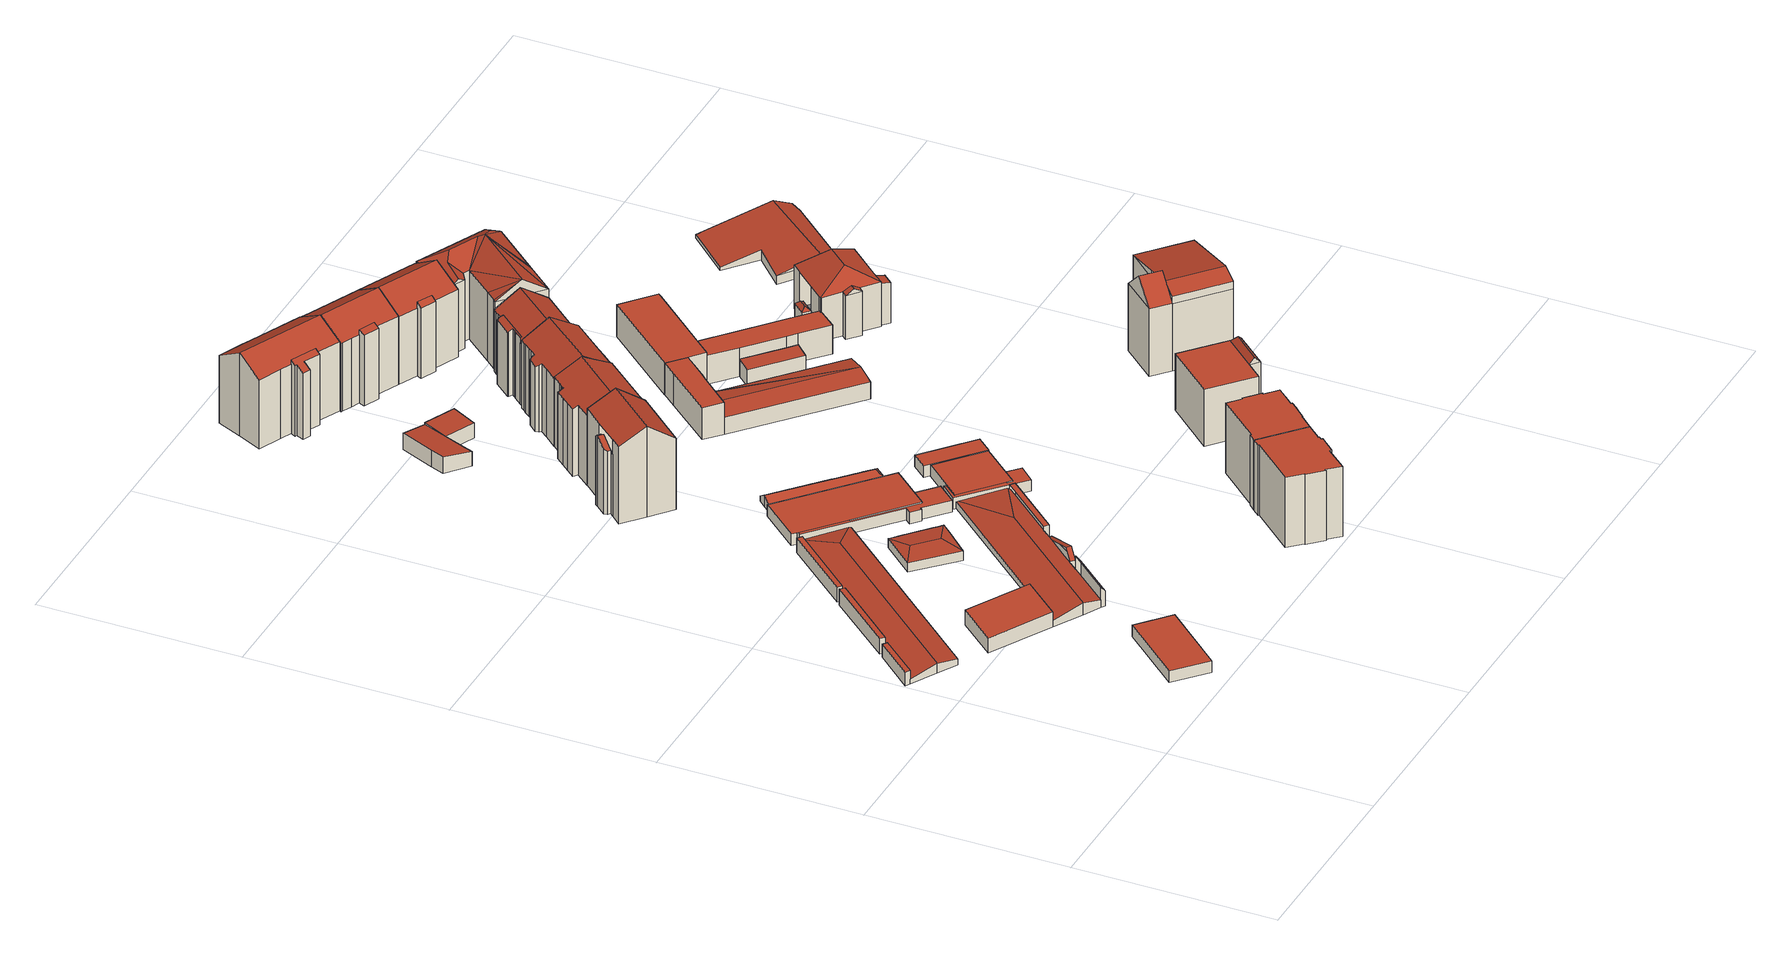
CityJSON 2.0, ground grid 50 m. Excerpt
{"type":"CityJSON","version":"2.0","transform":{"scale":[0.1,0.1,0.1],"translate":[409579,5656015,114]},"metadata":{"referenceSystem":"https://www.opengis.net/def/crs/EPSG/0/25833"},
"CityObjects":{
"building1":{"type":"Building","attributes":{"Gemeindeschluessel":14612000,"Dachneigung":90,"Dachorientierung":0,"MittlereTraufHoehe":119.83,"QualitaetDacherkennung":60,"ObjektHoehe":3,"BodenHoehe":116.83,"Geometrietyp2DReferenz":"3000","AbsoluteHoehe":119.83,"Dachflaeche":205.99,"measuredHeight":3,"function":"31001_9998","roofType":"1000","storeysAboveGround":1},"geometry":[{"type":"MultiSurface","lod":"2","boundaries":[[[0,1,2,3]],[[1,4,5,2]],[[4,6,7,5]],[[6,0,3,7]],[[6,4,1,0]],[[3,2,5,7]]],"semantics":{"surfaces":[{"type":"WallSurface"},{"type":"RoofSurface"},{"type":"GroundSurface"}],"values":[0,0,0,0,1,2]}}]},
"building2":{"type":"Building","attributes":{"Gemeindeschluessel":14612000,"Geometrietyp2DReferenz":"3000","function":"31001_9998","roofType":"9999"},"children":["building2-1","building2-2","building2-3","building2-4","building2-5"]},
"building2-1":{"type":"BuildingPart","attributes":{"Dachtyp_tdc":"tdcPolyFlatRoof","Dachneigung":0,"QualitaetDacherkennung":50,"Geometrietyp2DReferenz":"3000","measuredHeight":3.77,"roofType":"1000"},"parents":["building2"],"geometry":[{"type":"MultiSurface","lod":"2","boundaries":[[[8,9,10,11,12]],[[9,13,14,10]],[[13,15,16,14]],[[15,17,16]],[[15,13,9,8]],[[11,10,14,16]]],"semantics":{"surfaces":[{"type":"WallSurface"},{"type":"RoofSurface"},{"type":"GroundSurface"}],"values":[0,0,0,0,1,2]}}]},
"building2-2":{"type":"BuildingPart","attributes":{"Dachtyp_tdc":"tdcHipAndGableRoof","Dachneigung":10.71,"QualitaetDacherkennung":27,"Geometrietyp2DReferenz":"3000","measuredHeight":2.51,"roofType":"5000"},"parents":["building2"],"geometry":[{"type":"MultiSurface","lod":"2","boundaries":[[[18,19,20,21]],[[22,12,11,23]],[[17,24,25,16]],[[26,27,28,29]],[[27,30,31,28]],[[30,32,33,31]],[[26,24,34]],[[24,17,12,22,19,18,32,30,34]],[[30,27,26,34]],[[33,21,20,23,11,16,25,29,28,31]]],"semantics":{"surfaces":[{"type":"WallSurface"},{"type":"RoofSurface"},{"type":"GroundSurface"}],"values":[0,0,0,0,0,0,1,1,1,2]}}]},
"building2-3":{"type":"BuildingPart","attributes":{"Dachtyp_tdc":"tdcPolyFlatRoof","Dachneigung":0,"QualitaetDacherkennung":34,"Geometrietyp2DReferenz":"3000","measuredHeight":3,"roofType":"1000"},"parents":["building2"],"geometry":[{"type":"MultiSurface","lod":"2","boundaries":[[[35,36,37,38]],[[36,39,40,37]],[[39,41,26,29,40]],[[42,25,24]],[[42,43,44,25]],[[43,35,38,44]],[[43,42,41,39,36,35]],[[38,37,40,29,25,44]]],"semantics":{"surfaces":[{"type":"WallSurface"},{"type":"RoofSurface"},{"type":"GroundSurface"}],"values":[0,0,0,0,0,0,1,2]}}]},
"building2-4":{"type":"BuildingPart","attributes":{"Dachtyp_tdc":"tdcPolyFlatRoof","Dachneigung":0,"QualitaetDacherkennung":0,"Geometrietyp2DReferenz":"3000","measuredHeight":4.13,"roofType":"9999"},"parents":["building2"],"geometry":[{"type":"MultiSurface","lod":"2","boundaries":[[[45,46,47,48]],[[48,47,49,20,19]],[[47,46,50,49]],[[46,45,22,23,50]],[[19,22,45,48]],[[20,49,50,23]],[[19,20,23,22]]],"semantics":{"surfaces":[{"type":"RoofSurface"},{"type":"WallSurface"},{"type":"GroundSurface"},{"type":"ClosureSurface","isClosure":"1","QuelleClosure":"LoD1Solid"}],"values":[0,1,1,1,1,2,3]}}]},
"building2-5":{"type":"BuildingPart","attributes":{"Dachtyp_tdc":"tdcPolyFlatRoof","Dachneigung":0,"QualitaetDacherkennung":20,"Geometrietyp2DReferenz":"3000","measuredHeight":3.52,"roofType":"1000"},"parents":["building2"],"geometry":[{"type":"MultiSurface","lod":"2","boundaries":[[[51,52,53,33,32]],[[52,54,55,53]],[[54,56,18,21,55]],[[56,54,52,51]],[[33,53,55,21]]],"semantics":{"surfaces":[{"type":"WallSurface"},{"type":"RoofSurface"},{"type":"GroundSurface"}],"values":[0,0,0,1,2]}}]},
"building3":{"type":"Building","attributes":{"Gemeindeschluessel":14612000,"Geometrietyp2DReferenz":"3000","function":"31001_9998","roofType":"9999"},"children":["building3-1","building3-2","building3-3","building3-4","building3-5","building3-6"]},
"building3-1":{"type":"BuildingPart","attributes":{"Dachtyp_tdc":"tdcPolyFlatRoof","Dachneigung":0,"QualitaetDacherkennung":12,"Geometrietyp2DReferenz":"3000","measuredHeight":3.07,"roofType":"1000"},"parents":["building3"],"geometry":[{"type":"MultiSurface","lod":"2","boundaries":[[[57,58,59,60,61]],[[58,62,63,59]],[[62,64,65,66,63]],[[64,62,58,57]],[[60,59,63,66]]],"semantics":{"surfaces":[{"type":"WallSurface"},{"type":"RoofSurface"},{"type":"GroundSurface"}],"values":[0,0,0,1,2]}}]},
"building3-2":{"type":"BuildingPart","attributes":{"Dachtyp_tdc":"tdcPolyFlatRoof","Dachneigung":0,"QualitaetDacherkennung":0,"Geometrietyp2DReferenz":"3000","measuredHeight":3.91,"roofType":"9999"},"parents":["building3"],"geometry":[{"type":"MultiSurface","lod":"2","boundaries":[[[67,68,69,70]],[[71,72,70,69]],[[69,68,73,74,71]],[[68,67,75,73]],[[67,70,72,76,75]],[[76,74,73,75]],[[71,74,76,72]]],"semantics":{"surfaces":[{"type":"RoofSurface"},{"type":"WallSurface"},{"type":"GroundSurface"},{"type":"ClosureSurface","isClosure":"1","QuelleClosure":"LoD1Solid"}],"values":[0,1,1,1,1,2,3]}}]},
"building3-3":{"type":"BuildingPart","attributes":{"Dachtyp_tdc":"tdcGableRoof","Dachneigung":19.27,"QualitaetDacherkennung":4,"Geometrietyp2DReferenz":"3000","measuredHeight":4.8,"roofType":"3100"},"parents":["building3"],"geometry":[{"type":"MultiSurface","lod":"2","boundaries":[[[77,78,79,80]],[[78,81,82,79]],[[81,83,84,85,82]],[[81,78,86]],[[78,77,87,88,86]],[[83,81,86,88]],[[80,79,82,85]]],"semantics":{"surfaces":[{"type":"WallSurface"},{"type":"RoofSurface"},{"type":"GroundSurface"}],"values":[0,0,0,0,1,1,2]}}]},
"building3-4":{"type":"BuildingPart","attributes":{"Dachtyp_tdc":"tdcHipAndGableRoof","Dachneigung":10.37,"QualitaetDacherkennung":9,"Geometrietyp2DReferenz":"3000","measuredHeight":3.09,"roofType":"5000"},"parents":["building3"],"geometry":[{"type":"MultiSurface","lod":"2","boundaries":[[[65,89,80,66]],[[89,77,80]],[[84,90,91,85]],[[92,93,94,95]],[[93,71,74,94]],[[72,96,97,76]],[[98,61,60,99]],[[98,96,100]],[[96,72,71,93,100]],[[93,92,90,84,101,87,89,65,61,98,100]],[[66,80,85,91,95,94,74,76,97,99,60]]],"semantics":{"surfaces":[{"type":"WallSurface"},{"type":"RoofSurface"},{"type":"GroundSurface"}],"values":[0,0,0,0,0,0,0,1,1,1,2]}}]},
"building3-5":{"type":"BuildingPart","attributes":{"Dachtyp_tdc":"tdcPolyFlatRoof","Dachneigung":50.78,"QualitaetDacherkennung":8,"Geometrietyp2DReferenz":"3000","measuredHeight":5.46,"roofType":"2100"},"parents":["building3"],"geometry":[{"type":"MultiSurface","lod":"2","boundaries":[[[102,103,92,95,104]],[[105,106,107,91,90]],[[106,102,104,107]],[[106,105,103,102]],[[104,95,91,107]]],"semantics":{"surfaces":[{"type":"WallSurface"},{"type":"RoofSurface"},{"type":"GroundSurface"}],"values":[0,0,0,1,2]}}]},
"building3-6":{"type":"BuildingPart","attributes":{"Dachtyp_tdc":"tdcPolyFlatRoof","Dachneigung":0,"QualitaetDacherkennung":45,"Geometrietyp2DReferenz":"3000","measuredHeight":3,"roofType":"1000"},"parents":["building3"],"geometry":[{"type":"MultiSurface","lod":"2","boundaries":[[[108,109,110,97,96]],[[109,111,112,110]],[[111,113,114,112]],[[113,115,98,99,114]],[[115,113,111,109,108]],[[97,110,112,114,99]]],"semantics":{"surfaces":[{"type":"WallSurface"},{"type":"RoofSurface"},{"type":"GroundSurface"}],"values":[0,0,0,0,1,2]}}]},
"building4":{"type":"Building","attributes":{"Gemeindeschluessel":14612000,"Dachneigung":84.38,"Dachorientierung":132.86,"MittlereTraufHoehe":117.14,"QualitaetDacherkennung":47,"ObjektHoehe":3,"BodenHoehe":114.68,"Geometrietyp2DReferenz":"3000","AbsoluteHoehe":117.68,"Dachflaeche":144.79,"measuredHeight":3,"function":"31001_9998","roofType":"3200","storeysAboveGround":1},"geometry":[{"type":"MultiSurface","lod":"2","boundaries":[[[116,117,118,119]],[[117,120,121,118]],[[120,122,123,121]],[[122,124,125,123]],[[124,126,127,125]],[[126,128,129,127]],[[128,130,131,129]],[[130,132,133,131]],[[132,134,135,133]],[[134,116,119,135]],[[136,137,120,117]],[[136,117,116,134]],[[137,136,134,132,130,128,126,124,122]],[[137,122,120]],[[119,118,121,123,125,127,129,131,133,135]]],"semantics":{"surfaces":[{"type":"WallSurface"},{"type":"RoofSurface"},{"type":"GroundSurface"}],"values":[0,0,0,0,0,0,0,0,0,0,1,1,1,1,2]}}]},
"building5":{"type":"Building","attributes":{"Gemeindeschluessel":14612000,"Dachneigung":90,"Dachorientierung":0,"MittlereTraufHoehe":117.85,"QualitaetDacherkennung":49,"ObjektHoehe":3,"BodenHoehe":114.85,"Geometrietyp2DReferenz":"3000","AbsoluteHoehe":117.85,"Dachflaeche":197.03,"measuredHeight":3,"function":"31001_9998","roofType":"1000","storeysAboveGround":1},"geometry":[{"type":"MultiSurface","lod":"2","boundaries":[[[138,139,140,141]],[[139,142,143,140]],[[142,144,145,143]],[[144,146,147,145]],[[146,148,149,147]],[[148,150,151,149]],[[150,152,153,151]],[[152,138,141,153]],[[152,150,148,146,144,142,139,138]],[[141,140,143,145,147,149,151,153]]],"semantics":{"surfaces":[{"type":"WallSurface"},{"type":"RoofSurface"},{"type":"GroundSurface"}],"values":[0,0,0,0,0,0,0,0,1,2]}}]},
"building6":{"type":"Building","attributes":{"Gemeindeschluessel":14612000,"Geometrietyp2DReferenz":"3000","function":"31001_9998","roofType":"9999"},"children":["building6-1","building6-2"]},
"building6-1":{"type":"BuildingPart","attributes":{"Dachtyp_tdc":"tdcFreeFormRoof","Dachneigung":26.76,"QualitaetDacherkennung":10,"Geometrietyp2DReferenz":"3000","measuredHeight":18.46,"roofType":"5000"},"parents":["building6"],"geometry":[{"type":"MultiSurface","lod":"2","boundaries":[[[154,155,156,157]],[[155,158,159,156]],[[158,160,161,159]],[[160,162,163,161]],[[162,164,165,163]],[[164,166,167,165]],[[166,168,169,167]],[[162,160,158,155,154,155,170]],[[170,168,171,168,166,164,162]],[[169,172,169,173,156,157,156,159,161,163,165,167]]],"semantics":{"surfaces":[{"type":"WallSurface"},{"type":"RoofSurface"},{"type":"GroundSurface"}],"values":[0,0,0,0,0,0,0,1,1,2]}}]},
"building6-2":{"type":"BuildingPart","attributes":{"Dachtyp_tdc":"tdcGableRoof","Dachneigung":35.58,"QualitaetDacherkennung":52,"Geometrietyp2DReferenz":"3000","measuredHeight":23.64,"roofType":"3100"},"parents":["building6"],"geometry":[{"type":"MultiSurface","lod":"2","boundaries":[[[174,172,171]],[[174,175,176,172]],[[175,177,178,176]],[[177,179,180,178]],[[179,181,182,180]],[[181,183,184,182]],[[183,185,186,184]],[[185,187,157,186]],[[183,181,179,177]],[[177,175,174,187,185,183]],[[156,173,169,172,176,178,180,182,184,186,157]]],"semantics":{"surfaces":[{"type":"WallSurface"},{"type":"RoofSurface"},{"type":"GroundSurface"}],"values":[0,0,0,0,0,0,0,0,1,1,2]}}]},
"building7":{"type":"Building","attributes":{"Gemeindeschluessel":14612000,"Dachneigung":58.19,"Dachorientierung":-48.24,"MittlereTraufHoehe":116.6,"QualitaetDacherkennung":17,"ObjektHoehe":3,"BodenHoehe":115.08,"Geometrietyp2DReferenz":"3000","AbsoluteHoehe":118.08,"Dachflaeche":171.57,"measuredHeight":3,"function":"31001_9998","roofType":"5000","storeysAboveGround":1},"geometry":[{"type":"MultiSurface","lod":"2","boundaries":[[[188,189,190,191]],[[189,192,193,190]],[[192,194,195,193]],[[194,196,197,195]],[[196,198,199,197]],[[198,200,201,199]],[[200,202,203,201]],[[202,204,205,203]],[[204,188,191,205]],[[206,194,192,189]],[[206,189,188]],[[206,188,204,202,200,198,196,194]],[[191,190,193,195,197,199,201,203,205]]],"semantics":{"surfaces":[{"type":"WallSurface"},{"type":"RoofSurface"},{"type":"GroundSurface"}],"values":[0,0,0,0,0,0,0,0,0,1,1,1,2]}}]},
"building8":{"type":"Building","attributes":{"Dachtyp_tdc":"tdcPolyFlatRoof","Gemeindeschluessel":14612000,"Dachneigung":3.63,"QualitaetDacherkennung":82,"Geometrietyp2DReferenz":"3000","measuredHeight":4.31,"function":"31001_9998","roofType":"2100"},"geometry":[{"type":"Solid","lod":"2","boundaries":[[[[207,208,209,210]],[[208,211,212,209]],[[211,213,214,212]],[[213,215,216,214]],[[215,217,218,216]],[[217,219,220,218]],[[219,221,222,220]],[[221,207,210,222]],[[221,219,217,215,213,211,208,207]],[[210,209,212,214,216,218,220,222]]]],"semantics":{"surfaces":[{"type":"WallSurface"},{"type":"RoofSurface"},{"type":"GroundSurface"}],"values":[[0,0,0,0,0,0,0,0,1,2]]}}]},
"building9":{"type":"Building","attributes":{"Dachtyp_tdc":"tdcPolyFlatRoof","Gemeindeschluessel":14612000,"Dachneigung":0,"QualitaetDacherkennung":47,"Geometrietyp2DReferenz":"3000","measuredHeight":18.42,"function":"31001_9998","roofType":"1000"},"geometry":[{"type":"Solid","lod":"2","boundaries":[[[[223,224,225,226]],[[224,227,228,225]],[[227,229,230,228]],[[229,231,232,230]],[[231,233,234,232]],[[233,235,236,234]],[[235,237,238,236]],[[237,239,240,238]],[[239,241,242,240]],[[241,243,244,242]],[[243,245,246,244]],[[245,247,248,246]],[[247,249,250,248]],[[249,251,252,250]],[[251,253,254,252]],[[253,223,226,254]],[[253,251,249,247,245,243,241,239,237,235,233,231,229,227,224,223]],[[226,225,228,230,232,234,236,238,240,242,244,246,248,250,252,254]]]],"semantics":{"surfaces":[{"type":"WallSurface"},{"type":"RoofSurface"},{"type":"GroundSurface"}],"values":[[0,0,0,0,0,0,0,0,0,0,0,0,0,0,0,0,1,2]]}}]},
"building10":{"type":"Building","attributes":{"Gemeindeschluessel":14612000,"Dachneigung":90,"Dachorientierung":0,"MittlereTraufHoehe":117.75,"QualitaetDacherkennung":48,"ObjektHoehe":3,"BodenHoehe":114.75,"Geometrietyp2DReferenz":"3000","AbsoluteHoehe":117.75,"Dachflaeche":96.75,"measuredHeight":3,"function":"31001_9998","roofType":"1000","storeysAboveGround":1},"geometry":[{"type":"MultiSurface","lod":"2","boundaries":[[[255,256,257,258]],[[256,259,260,257]],[[259,261,262,260]],[[261,255,258,262]],[[261,259,256,255]],[[258,257,260,262]]],"semantics":{"surfaces":[{"type":"WallSurface"},{"type":"RoofSurface"},{"type":"GroundSurface"}],"values":[0,0,0,0,1,2]}}]},
"building11":{"type":"Building","attributes":{"Dachtyp_tdc":"tdcFreeFormRoof","Gemeindeschluessel":14612000,"Dachneigung":26.81,"QualitaetDacherkennung":67,"Geometrietyp2DReferenz":"3000","measuredHeight":21.71,"function":"31001_9998","roofType":"5000"},"geometry":[{"type":"Solid","lod":"2","boundaries":[[[[263,264,265,266]],[[264,267,268,265]],[[267,269,270,268]],[[269,271,272,270]],[[271,273,274,272]],[[273,275,276,274]],[[275,277,278,276]],[[277,279,280,278]],[[279,281,282,280]],[[281,283,284,282]],[[283,285,286,284]],[[285,287,288,286]],[[287,289,290,288]],[[289,291,292,290]],[[291,293,294,292]],[[293,263,266,294]],[[267,264,295,296,269]],[[295,263,293,291,289,287,285,283,281,279,277,275,273,271,296]],[[271,269,296]],[[264,263,295]],[[266,265,268,270,272,274,276,278,280,282,284,286,288,290,292,294]]]],"semantics":{"surfaces":[{"type":"WallSurface"},{"type":"RoofSurface"},{"type":"GroundSurface"}],"values":[[0,0,0,0,0,0,0,0,0,0,0,0,0,0,0,0,1,1,0,0,2]]}}]},
"building12":{"type":"Building","attributes":{"Dachtyp_tdc":"tdcPolyFlatRoof","Gemeindeschluessel":14612000,"Dachneigung":4.2,"QualitaetDacherkennung":74,"Geometrietyp2DReferenz":"3000","measuredHeight":4.43,"function":"31001_9998","roofType":"2100"},"geometry":[{"type":"Solid","lod":"2","boundaries":[[[[219,297,298,299]],[[297,300,301,298]],[[300,302,303,301]],[[302,219,299,303]],[[302,300,297,219]],[[299,298,301,303]]]],"semantics":{"surfaces":[{"type":"WallSurface"},{"type":"RoofSurface"},{"type":"GroundSurface"}],"values":[[0,0,0,0,1,2]]}}]},
"building13":{"type":"Building","attributes":{"Gemeindeschluessel":14612000,"Geometrietyp2DReferenz":"3000","function":"31001_9998","roofType":"9999"},"children":["building13-1","building13-2"]},
"building13-1":{"type":"BuildingPart","attributes":{"Dachtyp_tdc":"tdcGableRoof","Dachneigung":30.38,"QualitaetDacherkennung":66,"Geometrietyp2DReferenz":"3000","measuredHeight":21.82,"roofType":"3100"},"parents":["building13"],"geometry":[{"type":"MultiSurface","lod":"2","boundaries":[[[304,305,306,307]],[[305,308,309,306]],[[308,310,311,309]],[[310,312,313,311]],[[312,314,315,313]],[[314,316,317,315]],[[316,318,319,317]],[[318,320,321,319]],[[320,322,323,321]],[[322,324,325,323]],[[320,318,316,314,312,310]],[[310,308,305,304,324,322,320]],[[307,306,309,311,313,315,317,319,321,323,325]]],"semantics":{"surfaces":[{"type":"WallSurface"},{"type":"RoofSurface"},{"type":"GroundSurface"}],"values":[0,0,0,0,0,0,0,0,0,0,1,1,2]}}]},
"building13-2":{"type":"BuildingPart","attributes":{"Dachtyp_tdc":"tdcPolyFlatRoof","Dachneigung":29.45,"QualitaetDacherkennung":33,"Geometrietyp2DReferenz":"3000","measuredHeight":19.25,"roofType":"2100"},"parents":["building13"],"geometry":[{"type":"MultiSurface","lod":"2","boundaries":[[[326,327,328,329]],[[327,330,331,328]],[[330,332,333,331]],[[332,334,335,333]],[[334,336,337,335]],[[336,338,307,337]],[[338,304,307]],[[339,326,329,325,324]],[[339,338,336,334,332,330,327,326]],[[329,328,331,333,335,337,307,325]]],"semantics":{"surfaces":[{"type":"WallSurface"},{"type":"RoofSurface"},{"type":"GroundSurface"}],"values":[0,0,0,0,0,0,0,0,1,2]}}]},
"building14":{"type":"Building","attributes":{"Gemeindeschluessel":14612000,"Dachneigung":90,"Dachorientierung":0,"MittlereTraufHoehe":118.01,"QualitaetDacherkennung":62,"ObjektHoehe":3,"BodenHoehe":115.01,"Geometrietyp2DReferenz":"3000","AbsoluteHoehe":118.01,"Dachflaeche":76.01,"measuredHeight":3,"function":"31001_9998","roofType":"1000","storeysAboveGround":1},"geometry":[{"type":"MultiSurface","lod":"2","boundaries":[[[340,341,342,343]],[[344,345,341,340]],[[345,346,342,341]],[[346,347,343,342]],[[347,344,340,343]],[[347,346,345,344]]],"semantics":{"surfaces":[{"type":"GroundSurface"},{"type":"WallSurface"},{"type":"RoofSurface"}],"values":[0,1,1,1,1,2]}}]},
"building15":{"type":"Building","attributes":{"Dachtyp_tdc":"tdcPolyFlatRoof","Gemeindeschluessel":14612000,"Dachneigung":0,"QualitaetDacherkennung":58,"Geometrietyp2DReferenz":"3000","measuredHeight":18.42,"function":"31001_9998","roofType":"1000"},"geometry":[{"type":"Solid","lod":"2","boundaries":[[[[348,349,350,351]],[[349,352,353,350]],[[352,354,355,353]],[[354,356,357,355]],[[356,358,359,357]],[[358,360,361,359]],[[360,362,363,361]],[[362,364,365,363]],[[364,233,234,365]],[[233,231,232,234]],[[231,366,367,232]],[[366,368,369,367]],[[368,370,371,369]],[[370,372,373,371]],[[372,374,375,373]],[[374,376,377,375]],[[376,348,351,377]],[[376,374,372,370,368,366,231,233,364,362,360,358,356,354,352,349,348]],[[351,350,353,355,357,359,361,363,365,234,232,367,369,371,373,375,377]]]],"semantics":{"surfaces":[{"type":"WallSurface"},{"type":"RoofSurface"},{"type":"GroundSurface"}],"values":[[0,0,0,0,0,0,0,0,0,0,0,0,0,0,0,0,0,1,2]]}}]},
"building16":{"type":"Building","attributes":{"Dachtyp_tdc":"tdcGableRoof","Gemeindeschluessel":14612000,"Dachneigung":31.03,"QualitaetDacherkennung":67,"Geometrietyp2DReferenz":"3000","measuredHeight":21.91,"function":"31001_9998","roofType":"3100"},"geometry":[{"type":"Solid","lod":"2","boundaries":[[[[378,379,380,381]],[[379,382,383,380]],[[382,384,385,383]],[[384,386,387,385]],[[386,388,389,387]],[[388,390,391,389]],[[390,392,393,391]],[[392,394,395,393]],[[394,396,397,395]],[[396,398,399,397]],[[398,400,401,399]],[[400,402,403,401]],[[402,404,405,403]],[[404,406,407,405]],[[406,408,409,407]],[[408,410,411,409]],[[410,412,413,411]],[[412,414,415,413]],[[414,416,417,415]],[[416,418,419,417]],[[418,378,381,419]],[[414,412,410,408,406,404,402,400,398,396,394,392,390,388,386,384,382]],[[382,379,378,418,416,414]],[[381,380,383,385,387,389,391,393,395,397,399,401,403,405,407,409,411,413,415,417,419]]]],"semantics":{"surfaces":[{"type":"WallSurface"},{"type":"RoofSurface"},{"type":"GroundSurface"}],"values":[[0,0,0,0,0,0,0,0,0,0,0,0,0,0,0,0,0,0,0,0,0,1,1,2]]}}]},
"building17":{"type":"Building","attributes":{"Dachtyp_tdc":"tdcPolyFlatRoof","Gemeindeschluessel":14612000,"Dachneigung":0,"QualitaetDacherkennung":75,"Geometrietyp2DReferenz":"3000","measuredHeight":8.33,"function":"31001_2000","roofType":"1000"},"geometry":[{"type":"Solid","lod":"2","boundaries":[[[[420,421,422,423]],[[421,424,425,422]],[[424,426,427,425]],[[426,428,429,427]],[[428,430,431,429]],[[430,432,433,431]],[[432,434,435,433]],[[434,436,437,435]],[[436,420,423,437]],[[436,434,432,430,428,426,424,421,420]],[[423,422,425,427,429,431,433,435,437]]]],"semantics":{"surfaces":[{"type":"WallSurface"},{"type":"RoofSurface"},{"type":"GroundSurface"}],"values":[[0,0,0,0,0,0,0,0,0,1,2]]}}]},
"building18":{"type":"Building","attributes":{"Gemeindeschluessel":14612000,"Geometrietyp2DReferenz":"3000","function":"31001_9998","roofType":"9999"},"children":["building18-1","building18-2"]},
"building18-1":{"type":"BuildingPart","attributes":{"Dachtyp_tdc":"tdcPolyFlatRoof","Dachneigung":27.48,"QualitaetDacherkennung":31,"Geometrietyp2DReferenz":"3000","measuredHeight":19.28,"roofType":"2100"},"parents":["building18"],"geometry":[{"type":"MultiSurface","lod":"2","boundaries":[[[438,439,440,441]],[[439,442,440]],[[443,444,445,446,447]],[[444,438,441,445]],[[444,443,439,438]],[[441,440,446,445]]],"semantics":{"surfaces":[{"type":"WallSurface"},{"type":"RoofSurface"},{"type":"GroundSurface"}],"values":[0,0,0,0,1,2]}}]},
"building18-2":{"type":"BuildingPart","attributes":{"Dachtyp_tdc":"tdcGableRoof","Dachneigung":30.61,"QualitaetDacherkennung":69,"Geometrietyp2DReferenz":"3000","measuredHeight":22,"roofType":"3100"},"parents":["building18"],"geometry":[{"type":"MultiSurface","lod":"2","boundaries":[[[448,449,450,451]],[[449,452,453,450]],[[452,454,455,453]],[[454,447,446,455]],[[442,456,457,440]],[[456,458,459,457]],[[458,460,461,459]],[[460,462,323,461]],[[462,463,464,323]],[[463,465,319,464]],[[465,466,467,319]],[[466,448,451,467]],[[463,462,460,458,456,442,447,454,452]],[[452,449,448,466,465,463]],[[451,450,453,455,446,440,457,459,461,323,464,319,467]]],"semantics":{"surfaces":[{"type":"WallSurface"},{"type":"RoofSurface"},{"type":"GroundSurface"}],"values":[0,0,0,0,0,0,0,0,0,0,0,0,1,1,2]}}]},
"building19":{"type":"Building","attributes":{"Dachtyp_tdc":"tdcFreeFormRoof","Gemeindeschluessel":14612000,"Dachneigung":10,"QualitaetDacherkennung":92,"Geometrietyp2DReferenz":"3000","measuredHeight":5.39,"function":"31001_2000","roofType":"5000"},"geometry":[{"type":"Solid","lod":"2","boundaries":[[[[468,469,437,423]],[[469,470,471,437]],[[470,472,473,471]],[[472,474,475,473]],[[474,476,477,475]],[[476,468,423,477]],[[476,478,479,468]],[[472,478,474]],[[470,478,472]],[[469,478,470]],[[478,469,479]],[[469,468,479]],[[476,474,478]],[[423,437,471,473,475,477]]]],"semantics":{"surfaces":[{"type":"WallSurface"},{"type":"RoofSurface"},{"type":"GroundSurface"}],"values":[[0,0,0,0,0,0,1,1,1,1,1,0,0,2]]}}]},
"building20":{"type":"Building","attributes":{"Gemeindeschluessel":14612000,"Geometrietyp2DReferenz":"3000","function":"31001_9998","roofType":"9999"},"children":["building20-1","building20-2"]},
"building20-1":{"type":"BuildingPart","attributes":{"Dachtyp_tdc":"tdcGableRoof","Dachneigung":34.58,"QualitaetDacherkennung":76,"Geometrietyp2DReferenz":"3000","measuredHeight":20.32,"roofType":"3100"},"parents":["building20"],"geometry":[{"type":"MultiSurface","lod":"2","boundaries":[[[480,481,482,483]],[[481,484,485,482]],[[484,486,487,485]],[[486,488,489,487]],[[488,490,491,489]],[[490,492,493,491]],[[492,494,495,493]],[[494,496,497,495]],[[496,498,499,497]],[[498,500,501,499]],[[500,502,503,501]],[[502,504,505,503]],[[504,506,507,505]],[[500,498,496,494]],[[494,492,490,488,486,484,481,480,508,506,504,502,500]],[[507,509,483,482,485,487,489,491,493,495,497,499,501,503,505]]],"semantics":{"surfaces":[{"type":"WallSurface"},{"type":"RoofSurface"},{"type":"GroundSurface"}],"values":[0,0,0,0,0,0,0,0,0,0,0,0,0,1,1,2]}}]},
"building20-2":{"type":"BuildingPart","attributes":{"Dachtyp_tdc":"tdcPolyFlatRoof","Dachneigung":22.37,"QualitaetDacherkennung":33,"Geometrietyp2DReferenz":"3000","measuredHeight":17.45,"roofType":"2100"},"parents":["building20"],"geometry":[{"type":"MultiSurface","lod":"2","boundaries":[[[510,511,512,513]],[[511,514,515,512]],[[514,516,517,515]],[[516,518,480,483,517]],[[519,520,521,507,506]],[[520,522,523,521]],[[522,524,525,523]],[[524,526,527,525]],[[526,528,529,527]],[[528,510,513,529]],[[528,526,524,522,520,519,530,518,516,514,511,510]],[[513,512,515,517,483,509,507,521,523,525,527,529]]],"semantics":{"surfaces":[{"type":"WallSurface"},{"type":"RoofSurface"},{"type":"GroundSurface"}],"values":[0,0,0,0,0,0,0,0,0,0,1,2]}}]},
"building21":{"type":"Building","attributes":{"Gemeindeschluessel":14612000,"Geometrietyp2DReferenz":"3000","function":"31001_9998","roofType":"9999"},"children":["building21-1","building21-2"]},
"building21-1":{"type":"BuildingPart","attributes":{"Dachtyp_tdc":"tdcPolyFlatRoof","Dachneigung":36.62,"QualitaetDacherkennung":31,"Geometrietyp2DReferenz":"3000","measuredHeight":19.48,"roofType":"2100"},"parents":["building21"],"geometry":[{"type":"MultiSurface","lod":"2","boundaries":[[[531,532,533,534,535]],[[536,537,538,539,540]],[[537,531,535,538]],[[537,536,541,532,531]],[[535,534,542,539,538]]],"semantics":{"surfaces":[{"type":"WallSurface"},{"type":"RoofSurface"},{"type":"GroundSurface"}],"values":[0,0,0,1,2]}}]},
"building21-2":{"type":"BuildingPart","attributes":{"Dachtyp_tdc":"tdcGableRoof","Dachneigung":31.07,"QualitaetDacherkennung":68,"Geometrietyp2DReferenz":"3000","measuredHeight":22.09,"roofType":"3100"},"parents":["building21"],"geometry":[{"type":"MultiSurface","lod":"2","boundaries":[[[533,543,455,534]],[[543,544,545,455]],[[544,449,450,545]],[[449,546,547,450]],[[546,548,549,547]],[[548,550,551,549]],[[550,552,553,551]],[[552,540,539,553]],[[548,546,449,544]],[[544,543,533,554,540,552,550,548]],[[539,542,534,455,545,450,547,549,551,553]]],"semantics":{"surfaces":[{"type":"WallSurface"},{"type":"RoofSurface"},{"type":"GroundSurface"}],"values":[0,0,0,0,0,0,0,0,1,1,2]}}]},
"building22":{"type":"Building","attributes":{"Gemeindeschluessel":14612000,"Geometrietyp2DReferenz":"3000","function":"31001_9998","roofType":"9999"},"children":["building22-1","building22-2"]},
"building22-1":{"type":"BuildingPart","attributes":{"Dachtyp_tdc":"tdcFreeFormRoof","Dachneigung":48.79,"QualitaetDacherkennung":3,"Geometrietyp2DReferenz":"3000","measuredHeight":16.39,"roofType":"5000"},"parents":["building22"],"geometry":[{"type":"MultiSurface","lod":"2","boundaries":[[[555,556,557,558]],[[556,559,560,557]],[[559,561,562,560]],[[563,561,559]],[[564,563,559,556]],[[564,556,555]],[[563,564,555,561]],[[558,557,560,562]]],"semantics":{"surfaces":[{"type":"WallSurface"},{"type":"RoofSurface"},{"type":"GroundSurface"}],"values":[0,0,0,0,1,1,1,2]}}]},
"building22-2":{"type":"BuildingPart","attributes":{"Dachtyp_tdc":"tdcPolyFlatRoof","Dachneigung":0,"QualitaetDacherkennung":59,"Geometrietyp2DReferenz":"3000","measuredHeight":14.84,"roofType":"1000"},"parents":["building22"],"geometry":[{"type":"MultiSurface","lod":"2","boundaries":[[[565,566,555,558,567]],[[568,569,570,562,561]],[[569,571,572,570]],[[571,565,567,572]],[[571,569,568,566,565]],[[567,558,562,570,572]]],"semantics":{"surfaces":[{"type":"WallSurface"},{"type":"RoofSurface"},{"type":"GroundSurface"}],"values":[0,0,0,0,1,2]}}]},
"building23":{"type":"Building","attributes":{"Dachtyp_tdc":"tdcPolyFlatRoof","Gemeindeschluessel":14612000,"Dachneigung":7.08,"QualitaetDacherkennung":75,"Geometrietyp2DReferenz":"3000","measuredHeight":4.65,"function":"31001_2000","roofType":"2100"},"geometry":[{"type":"Solid","lod":"2","boundaries":[[[[573,574,575,576]],[[574,577,578,575]],[[577,579,580,578]],[[579,581,582,580]],[[581,573,576,582]],[[581,579,577,574,573]],[[576,575,578,580,582]]]],"semantics":{"surfaces":[{"type":"WallSurface"},{"type":"RoofSurface"},{"type":"GroundSurface"}],"values":[[0,0,0,0,0,1,2]]}}]},
"building24":{"type":"Building","attributes":{"Dachtyp_tdc":"tdcPolyFlatRoof","Gemeindeschluessel":14612000,"Dachneigung":0,"QualitaetDacherkennung":80,"Geometrietyp2DReferenz":"3000","measuredHeight":8.38,"function":"31001_2000","roofType":"1000"},"geometry":[{"type":"Solid","lod":"2","boundaries":[[[[583,584,585,586]],[[584,428,587,585]],[[428,426,588,587]],[[426,589,590,588]],[[589,591,592,590]],[[591,593,594,592]],[[593,583,586,594]],[[593,591,589,426,428,584,583]],[[586,585,587,588,590,592,594]]]],"semantics":{"surfaces":[{"type":"WallSurface"},{"type":"RoofSurface"},{"type":"GroundSurface"}],"values":[[0,0,0,0,0,0,0,1,2]]}}]},
"building25":{"type":"Building","attributes":{"Dachtyp_tdc":"tdcPolyFlatRoof","Gemeindeschluessel":14612000,"Dachneigung":0,"QualitaetDacherkennung":78,"Geometrietyp2DReferenz":"3000","measuredHeight":7.55,"function":"31001_2000","roofType":"1000"},"geometry":[{"type":"Solid","lod":"2","boundaries":[[[[595,596,597,598]],[[596,599,600,597]],[[599,601,602,600]],[[601,603,604,602]],[[603,605,606,604]],[[605,607,608,606]],[[607,609,610,608]],[[609,611,612,610]],[[611,613,614,612]],[[613,595,598,614]],[[613,611,609,607,605,603,601,599,596,595]],[[598,597,600,602,604,606,608,610,612,614]]]],"semantics":{"surfaces":[{"type":"WallSurface"},{"type":"RoofSurface"},{"type":"GroundSurface"}],"values":[[0,0,0,0,0,0,0,0,0,0,1,2]]}}]},
"building26":{"type":"Building","attributes":{"Dachtyp_tdc":"tdcFreeFormRoof","Gemeindeschluessel":14612000,"Dachneigung":33.28,"QualitaetDacherkennung":27,"Geometrietyp2DReferenz":"3000","measuredHeight":22.26,"function":"31001_9998","roofType":"5000"},"geometry":[{"type":"Solid","lod":"2","boundaries":[[[[615,616,617,551]],[[616,618,619,617]],[[618,620,621,619]],[[620,622,623,621]],[[622,624,625,623]],[[624,626,627,625]],[[626,628,629,627]],[[628,630,497,629]],[[630,631,493,497]],[[631,632,633,493]],[[632,634,635,633]],[[634,636,637,635]],[[636,638,639,637]],[[638,640,641,639]],[[640,615,551,641]],[[642,643,640,638]],[[644,645,642,638,636]],[[636,646,644]],[[636,647,646]],[[634,647,636]],[[632,647,634]],[[647,632,631]],[[647,631,630]],[[648,624,649]],[[646,624,648]],[[646,626,624]],[[646,628,626]],[[646,630,628]],[[630,646,647]],[[649,624,622]],[[650,648,649,622,620]],[[650,620,618]],[[645,644,646,648,650,618,616]],[[643,642,645,616,615]],[[643,615,640]],[[551,617,619,621,623,625,627,629,497,493,633,635,637,639,641]]]],"semantics":{"surfaces":[{"type":"WallSurface"},{"type":"RoofSurface"},{"type":"GroundSurface"}],"values":[[0,0,0,0,0,0,0,0,0,0,0,0,0,0,0,1,1,1,1,1,1,1,0,1,1,1,1,1,1,1,1,1,1,1,0,2]]}}]},
"building27":{"type":"Building","attributes":{"Gemeindeschluessel":14612000,"Geometrietyp2DReferenz":"3000","function":"31001_9998","roofType":"9999"},"children":["building27-1","building27-2","building27-3","building27-4"]},
"building27-1":{"type":"BuildingPart","attributes":{"Dachtyp_tdc":"tdcGableRoof","Dachneigung":29.09,"QualitaetDacherkennung":39,"Geometrietyp2DReferenz":"3000","measuredHeight":12.71,"roofType":"3100"},"parents":["building27"],"geometry":[{"type":"MultiSurface","lod":"2","boundaries":[[[651,652,653,654]],[[652,655,656,653]],[[655,657,658,656]],[[659,660,661,662]],[[655,661,660,657]],[[652,662,661,655]],[[651,659,662,652]],[[657,660,659,651,663]],[[653,656,658,654]]],"semantics":{"surfaces":[{"type":"WallSurface"},{"type":"RoofSurface"},{"type":"GroundSurface"}],"values":[0,0,0,1,1,0,0,0,2]}}]},
"building27-2":{"type":"BuildingPart","attributes":{"Dachtyp_tdc":"tdcHipRoof","Dachneigung":30.29,"QualitaetDacherkennung":83,"Geometrietyp2DReferenz":"3000","measuredHeight":15.81,"roofType":"3200"},"parents":["building27"],"geometry":[{"type":"MultiSurface","lod":"2","boundaries":[[[664,665,666]],[[664,667,668,665]],[[667,669,670,668]],[[669,671,672,670]],[[671,673,674,672]],[[673,675,676,674]],[[675,677,678,676]],[[677,679,680,678]],[[679,681,682,680]],[[681,683,684,682]],[[683,685,686,684]],[[685,687,688,686]],[[687,689,688]],[[690,691,692]],[[690,693,694,691]],[[693,695,654,694]],[[695,651,654]],[[657,696,697,658]],[[696,698,699,697]],[[698,700,701,699]],[[700,702,703,704,701]],[[698,696,657,663,695,693,705]],[[685,683,681,679,677,675,673,671,669,667,706]],[[693,690,687,685,706,705]],[[667,664,702,700,698,705,706]],[[665,668,670,672,674,676,678,680,682,684,686,688,691,694,654,658,697,699,701,704,707]]],"semantics":{"surfaces":[{"type":"WallSurface"},{"type":"RoofSurface"},{"type":"GroundSurface"}],"values":[0,0,0,0,0,0,0,0,0,0,0,0,0,0,0,0,0,0,0,0,0,1,1,1,1,2]}}]},
"building27-3":{"type":"BuildingPart","attributes":{"Dachtyp_tdc":"tdcFreeFormRoof","Dachneigung":44.84,"QualitaetDacherkennung":16,"Geometrietyp2DReferenz":"3000","measuredHeight":5.91,"roofType":"5000"},"parents":["building27"],"geometry":[{"type":"MultiSurface","lod":"2","boundaries":[[[708,709,710,711]],[[709,712,713,710]],[[703,714,715,704]],[[714,708,711,715]],[[716,666,712,709,708,717]],[[708,714,718,717]],[[714,703,718]],[[703,716,717,718]],[[711,710,713,665,707,704,715]]],"semantics":{"surfaces":[{"type":"WallSurface"},{"type":"RoofSurface"},{"type":"GroundSurface"}],"values":[0,0,0,0,1,1,1,1,2]}}]},
"building27-4":{"type":"BuildingPart","attributes":{"Dachtyp_tdc":"tdcPolyFlatRoof","Dachneigung":10.96,"QualitaetDacherkennung":31,"Geometrietyp2DReferenz":"3000","measuredHeight":11.12,"roofType":"2100"},"parents":["building27"],"geometry":[{"type":"MultiSurface","lod":"2","boundaries":[[[689,719,720,688]],[[719,721,722,720]],[[721,692,691,722]],[[692,721,719,689]],[[688,720,722,691]]],"semantics":{"surfaces":[{"type":"WallSurface"},{"type":"RoofSurface"},{"type":"GroundSurface"}],"values":[0,0,0,1,2]}}]},
"building28":{"type":"Building","attributes":{"Gemeindeschluessel":14612000,"Geometrietyp2DReferenz":"3000","function":"31001_9998","roofType":"9999"},"children":["building28-1","building28-2"]},
"building28-1":{"type":"BuildingPart","attributes":{"Dachtyp_tdc":"tdcGableRoof","Dachneigung":43.08,"QualitaetDacherkennung":70,"Geometrietyp2DReferenz":"3000","measuredHeight":22.99,"roofType":"3100"},"parents":["building28"],"geometry":[{"type":"MultiSurface","lod":"2","boundaries":[[[723,724,725,726,727]],[[724,728,729,725]],[[728,730,731,729]],[[728,724,732]],[[724,723,733,734,732]],[[730,728,732,734,735]],[[726,725,729,731]]],"semantics":{"surfaces":[{"type":"WallSurface"},{"type":"RoofSurface"},{"type":"GroundSurface"}],"values":[0,0,0,0,1,1,2]}}]},
"building28-2":{"type":"BuildingPart","attributes":{"Dachtyp_tdc":"tdcGableRoof","Dachneigung":11.9,"QualitaetDacherkennung":21,"Geometrietyp2DReferenz":"3000","measuredHeight":21.26,"roofType":"3100"},"parents":["building28"],"geometry":[{"type":"MultiSurface","lod":"2","boundaries":[[[730,736,737,731]],[[736,738,739,737]],[[738,740,741,739]],[[740,727,726,741]],[[742,743,744,733,745]],[[736,746,735,744,743,738]],[[730,746,736]],[[740,742,745,723,727]],[[738,743,742,740]],[[726,731,737,739,741]]],"semantics":{"surfaces":[{"type":"WallSurface"},{"type":"RoofSurface"},{"type":"GroundSurface"}],"values":[0,0,0,0,1,1,0,0,0,2]}}]},
"building29":{"type":"Building","attributes":{"Dachtyp_tdc":"tdcFreeFormRoof","Gemeindeschluessel":14612000,"Dachneigung":10.3,"QualitaetDacherkennung":11,"Geometrietyp2DReferenz":"3000","measuredHeight":4.32,"function":"31001_9998","roofType":"5000"},"geometry":[{"type":"Solid","lod":"2","boundaries":[[[[747,748,749,750]],[[748,751,752,749]],[[751,753,754,752]],[[753,755,756,754]],[[755,757,758,756]],[[757,759,760,758]],[[759,747,750,760]],[[747,759,761,762,748]],[[762,761,757,755,753,751]],[[751,748,762]],[[759,757,761]],[[750,749,752,754,756,758,760]]]],"semantics":{"surfaces":[{"type":"WallSurface"},{"type":"RoofSurface"},{"type":"GroundSurface"}],"values":[[0,0,0,0,0,0,0,1,1,0,0,2]]}}]}
},
"vertices":[
[309,32,58],[233,100,58],[233,100,28],[309,32,28],[366,251,58],[366,251,28],[443,184,58],[443,184,28],
[255,900,48],[245,908,48],[245,908,10],[255,900,10],[255,900,22],[387,1071,48],[387,1071,10],[397,1062,48],[397,1062,10],[397,1062,22],
[95,717,22],[104,727,22],[104,727,10],[95,717,10],[246,889,22],[246,889,10],[416,1084,22],[416,1084,10],[512,1001,25],[128,562,25],[128,562,10],[512,1001,10],[79,589,35],[79,589,10],[15,625,22],[15,625,10],[425,985,35],
[491,1190,40],[727,983,40],[727,983,10],[491,1190,10],[643,886,40],[643,886,10],[512,1001,40],[416,1084,40],[406,1093,40],[406,1093,10],
[246,889,51],[236,898,51],[95,736,51],[104,727,51],[95,736,10],[236,898,10],
[15,625,45],[3,631,45],[3,631,10],[86,725,45],[86,725,10],[95,717,45],
[787,741,40],[797,733,40],[797,733,9],[787,741,9],[787,741,29],[676,594,40],[676,594,9],[666,603,40],[666,603,29],[666,603,9],
[280,615,48],[199,522,48],[353,437,48],[434,530,48],[353,437,25],[434,530,25],[199,522,9],[353,437,9],[280,615,9],[434,530,9],
[657,592,20],[667,584,20],[667,584,9],[657,592,9],[584,489,32],[584,489,9],[574,497,32],[574,497,29],[574,497,9],[598,505,57],[641,574,29],[588,513,57],
[657,592,29],[555,475,29],[555,475,9],[467,374,29],[425,397,40],[425,397,9],[467,374,9],[700,834,25],[700,834,9],[796,751,29],[796,751,9],[670,678,40],[594,520,29],
[478,368,48],[467,374,64],[478,368,9],[555,475,64],[565,467,48],[565,467,9],
[700,834,39],[786,932,39],[786,932,9],[891,841,39],[891,841,9],[806,743,39],[806,743,9],[796,751,39],
[570,786,31],[515,728,31],[515,728,7],[570,786,7],[422,819,31],[422,819,7],[492,898,31],[492,898,7],[497,894,31],[497,894,7],[510,882,31],[510,882,7],[536,860,31],[536,860,7],[573,827,31],[573,827,7],[581,819,31],[581,819,7],[592,810,31],[592,810,7],[532,789,37],[479,839,37],
[448,1115,38],[720,877,38],[720,877,8],[448,1115,8],[679,830,38],[679,830,8],[622,880,38],[622,880,8],[618,876,38],[618,876,8],[596,895,38],[596,895,8],[607,908,38],[607,908,8],[415,1077,38],[415,1077,8],
[340,1494,178],[346,1501,183],[346,1501,17],[340,1494,17],[340,1506,183],[340,1506,17],[339,1515,186],[339,1515,17],[360,1539,202],[360,1539,17],[366,1546,197],[366,1546,17],[376,1547,193],[376,1547,17],[382,1542,193],[382,1542,17],[371,1530,202],[387,1549,189],[387,1549,17],[371,1530,17],
[387,1549,218],[428,1596,218],[428,1596,17],[479,1551,254],[479,1551,17],[532,1504,203],[532,1504,17],[421,1378,204],[421,1378,17],[368,1423,254],[368,1423,17],[317,1468,218],[317,1468,17],[340,1494,218],
[744,1041,25],[712,1005,25],[712,1005,11],[744,1041,11],[503,1190,25],[503,1190,11],[520,1209,41],[520,1209,11],[537,1228,25],[537,1228,11],[663,1115,25],[663,1115,11],[667,1119,21],[667,1119,11],[723,1069,21],[723,1069,11],[719,1064,25],[719,1064,11],[717,1033,41],
[393,1868,57],[389,1856,57],[389,1856,18],[393,1868,18],[336,1901,61],[336,1901,18],[350,1935,61],[350,1935,18],[386,2021,61],[386,2021,18],[444,1995,57],[444,1995,18],[419,1933,57],[419,1933,18],[397,1879,57],[397,1879,18],
[875,69,201],[843,102,201],[843,102,17],[875,69,17],[937,208,201],[937,208,17],[935,210,201],[935,210,17],[950,227,201],[950,227,17],[1050,138,201],[1050,138,17],[1020,104,201],[1020,104,17],[1022,102,201],[1022,102,17],[1016,95,201],[1016,95,17],[1019,92,201],[1019,92,17],[985,55,201],[985,55,17],[980,58,201],[980,58,17],[936,6,201],[936,6,17],[909,35,201],[909,35,17],[906,32,201],[906,32,17],[873,67,201],[873,67,17],
[689,834,37],[724,872,37],[724,872,7],[689,834,7],[863,746,37],[863,746,7],[828,708,37],[828,708,7],
[540,1727,198],[645,1637,196],[645,1637,16],[540,1727,16],[596,1579,196],[596,1579,16],[532,1504,196],[532,1504,16],[428,1596,198],[428,1596,16],[458,1631,198],[458,1631,16],[448,1640,191],[448,1640,16],[464,1660,191],[464,1660,16],[480,1678,191],[480,1678,16],[498,1699,191],[498,1699,16],[501,1696,193],[501,1696,16],[505,1693,196],[505,1693,16],[508,1690,198],[508,1690,16],[511,1694,198],[511,1694,16],[516,1699,198],[516,1699,16],[521,1705,198],[521,1705,16],[590,1684,233],[477,1552,233],
[444,1995,62],[444,1995,17],[419,1933,17],[521,1960,62],[521,1960,17],[494,1899,57],[494,1899,17],
[348,2273,194],[321,2286,194],[321,2286,13],[348,2273,13],[263,2312,193],[263,2312,13],[291,2372,231],[291,2372,13],[320,2434,191],[320,2434,13],[377,2408,192],[377,2408,13],[404,2396,192],[404,2396,13],[531,2337,192],[531,2337,13],[503,2275,231],[503,2275,13],[475,2215,194],[475,2215,13],[412,2244,194],[412,2244,13],
[406,2231,198],[365,2250,198],[365,2250,13],[406,2231,13],[357,2232,186],[357,2232,13],[338,2240,186],[338,2240,13],[346,2259,198],[346,2259,13],[342,2261,198],[342,2261,13],[348,2273,206],[412,2244,206],
[892,840,10],[775,943,10],[806,979,10],[924,877,10],[892,840,40],[775,943,40],[806,979,40],[924,877,40],
[1126,286,201],[1156,259,201],[1156,259,17],[1126,286,17],[1126,225,201],[1126,225,17],[1117,215,201],[1117,215,17],[1119,212,201],[1119,212,17],[1106,197,201],[1106,197,17],[1093,183,201],[1093,183,17],[1080,169,201],[1080,169,17],[1079,170,201],[1079,170,17],[965,243,201],[965,243,17],[967,241,201],[967,241,17],[1059,345,201],[1059,345,17],[1089,319,201],[1089,319,17],[1092,321,201],[1092,321,17],[1129,288,201],[1129,288,17],
[672,1669,192],[645,1637,192],[645,1637,15],[672,1669,15],[592,1682,234],[592,1682,15],[540,1727,192],[540,1727,15],[567,1758,192],[567,1758,15],[583,1777,192],[583,1777,15],[579,1781,189],[579,1781,15],[577,1790,185],[577,1790,15],[596,1811,185],[596,1811,15],[603,1812,188],[603,1812,15],[609,1807,193],[609,1807,15],[619,1819,193],[619,1819,15],[621,1821,193],[621,1821,15],[625,1827,193],[625,1827,15],[636,1840,193],[636,1840,15],[642,1847,192],[642,1847,15],[650,1857,192],[650,1857,15],[655,1854,195],[655,1854,15],[703,1814,234],[703,1814,15],[757,1769,192],[757,1769,15],[688,1688,192],[688,1688,15],
[742,1410,97],[703,1445,97],[703,1445,14],[742,1410,14],[800,1559,97],[800,1559,14],[831,1595,97],[831,1595,14],[873,1558,97],[873,1558,14],[842,1522,97],[842,1522,14],[826,1504,97],[826,1504,14],[823,1501,97],[823,1501,14],[811,1488,97],[811,1488,14],
[515,2175,198],[521,2189,205],[521,2189,13],[515,2175,13],[521,2189,192],[561,2171,206],[554,2157,198],[554,2157,13],[561,2171,13],[561,2171,192],
[558,2324,191],[683,2267,191],[683,2267,13],[558,2324,13],[653,2203,233],[653,2203,13],[624,2142,192],[624,2142,13],[500,2198,192],[500,2198,13],[477,2209,192],[477,2209,13],[473,2210,192],[473,2210,13],[475,2215,195],[502,2272,233],[502,2272,13],[531,2337,191],[534,2336,191],[534,2336,13],
[742,1410,58],[811,1488,58],[827,1474,58],[827,1474,14],[840,1462,58],[840,1462,14],[1073,1256,58],[1073,1256,14],[1005,1178,58],[1005,1178,14],[1039,1217,67],[777,1449,67],
[732,1939,175],[734,1942,175],[734,1942,13],[732,1939,13],[738,1947,175],[738,1947,13],[747,1958,174],[747,1958,13],[753,1965,174],[753,1965,13],[761,1974,174],[761,1974,13],[763,1972,176],[763,1972,13],[808,1933,216],[808,1933,13],[860,1888,170],[860,1888,13],[757,1769,170],[757,1769,13],[706,1812,216],[706,1812,13],[655,1854,172],[655,1854,13],[657,1856,172],[657,1856,13],[666,1868,172],[666,1868,13],[669,1865,175],[669,1865,13],
[716,1946,181],[721,1946,182],[721,1946,13],[716,1946,13],[725,1946,183],[725,1946,13],[728,1943,185],[728,1943,13],[732,1939,187],[666,1868,186],[682,1886,186],[682,1886,13],[686,1890,186],[686,1890,13],[691,1897,186],[691,1897,13],[683,1903,182],[683,1903,13],[681,1905,180],[681,1905,13],[669,1865,188],
[667,2107,197],[672,2119,207],[672,2119,191],[672,2119,13],[667,2107,13],[710,2100,206],[705,2089,197],[705,2089,13],[710,2100,13],[710,2100,190],[710,2101,207],[710,2101,13],
[624,2142,191],[653,2204,234],[653,2204,13],[832,2199,191],[832,2199,13],[805,2133,234],[805,2133,13],[784,2084,201],[784,2084,13],[778,2069,191],[778,2069,13],[710,2101,191],
[1345,468,159],[1366,450,159],[1366,450,11],[1345,468,11],[1297,370,159],[1297,370,11],[1276,389,159],[1276,389,11],[1286,380,175],[1347,448,175],
[1248,554,160],[1345,468,160],[1248,554,11],[1276,389,160],[1242,350,160],[1242,350,11],[1144,436,160],[1144,436,11],
[940,1446,55],[966,1476,60],[966,1476,13],[940,1446,13],[1050,1401,60],[1050,1401,13],[1071,1383,60],[1071,1383,13],[1045,1353,55],[1045,1353,13],
[948,1575,97],[907,1528,97],[907,1528,13],[948,1575,13],[873,1558,13],[831,1595,13],[999,1788,97],[999,1788,13],[1076,1722,97],[1076,1722,13],[1068,1713,97],[1068,1713,13],
[1170,1372,89],[1133,1329,89],[1133,1329,14],[1170,1372,14],[1071,1383,89],[1071,1383,14],[1050,1401,89],[1050,1401,14],[966,1476,89],[966,1476,14],[907,1528,89],[907,1528,14],[948,1575,89],[948,1575,14],[1158,1393,89],[1158,1393,14],[1173,1379,89],[1173,1379,14],[1168,1374,89],[1168,1374,14],
[784,2084,193],[837,2197,193],[837,2197,13],[1016,2115,193],[1016,2115,13],[1018,2112,193],[1018,2112,13],[1024,2082,193],[1024,2082,13],[1024,2079,193],[1024,2079,13],[926,1966,193],[926,1966,13],[920,1958,193],[920,1958,13],[860,1888,193],[763,1972,193],[770,1980,193],[770,1980,13],[791,2004,193],[791,2004,13],[854,2077,193],[854,2077,13],[838,2085,193],[838,2085,13],[815,2070,193],[815,2070,13],[835,2120,213],[799,2077,204],[937,2095,227],[862,2130,227],[940,2079,235],[811,1930,235],[986,2089,216],[1018,2081,197],[1012,2110,197],
[1238,1313,128],[1228,1301,128],[1228,1301,13],[1238,1313,13],[1198,1327,128],[1198,1327,13],[1208,1339,128],[1208,1339,13],[1238,1313,130],[1224,1325,140],[1213,1314,140],[1228,1301,130],[1219,1330,128],
[1244,1461,127],[1244,1461,13],[1244,1461,40],[1263,1482,127],[1263,1482,13],[1295,1454,128],[1295,1454,13],[1299,1458,122],[1299,1458,13],[1311,1448,122],[1311,1448,13],[1316,1443,122],[1316,1443,13],[1330,1431,123],[1330,1431,13],[1336,1426,123],[1336,1426,13],[1347,1416,123],[1347,1416,13],[1343,1412,129],[1343,1412,13],[1372,1387,130],[1372,1387,13],[1302,1307,130],[1302,1307,13],[1302,1307,124],[1280,1281,130],[1280,1281,13],[1280,1281,124],[1278,1278,130],[1278,1278,13],[1238,1313,129],[1170,1372,127],[1170,1372,13],[1168,1374,127],[1168,1374,13],[1173,1379,127],[1173,1379,13],[1202,1412,127],[1202,1412,62],[1202,1412,13],[1249,1353,171],[1296,1406,171],[1230,1444,13],
[1215,1458,62],[1217,1456,62],[1217,1456,13],[1215,1458,13],[1230,1445,62],[1230,1445,13],[1186,1426,62],[1186,1426,13],[1230,1444,62],[1215,1444,72],[1201,1427,72],
[1321,1290,119],[1321,1290,13],[1299,1265,119],[1299,1265,13],
[1383,624,191],[1342,661,191],[1342,661,14],[1383,624,14],[1383,624,190],[1417,746,190],[1417,746,14],[1458,709,190],[1458,709,14],[1379,703,244],[1407,650,224],[1421,666,244],[1439,687,217],
[1525,784,190],[1525,784,14],[1634,687,190],[1634,687,14],[1493,527,190],[1493,527,14],[1493,527,210],[1520,558,226],[1410,655,226],[1383,624,210],[1458,709,211],
[1598,1622,32],[1458,1467,36],[1458,1467,11],[1598,1622,11],[1336,1557,34],[1336,1557,11],[1411,1629,37],[1411,1629,11],[1336,1694,19],[1336,1694,11],[1430,1797,20],[1430,1797,11],[1612,1648,34],[1612,1648,11],[1577,1677,55],[1425,1491,55]
]}
